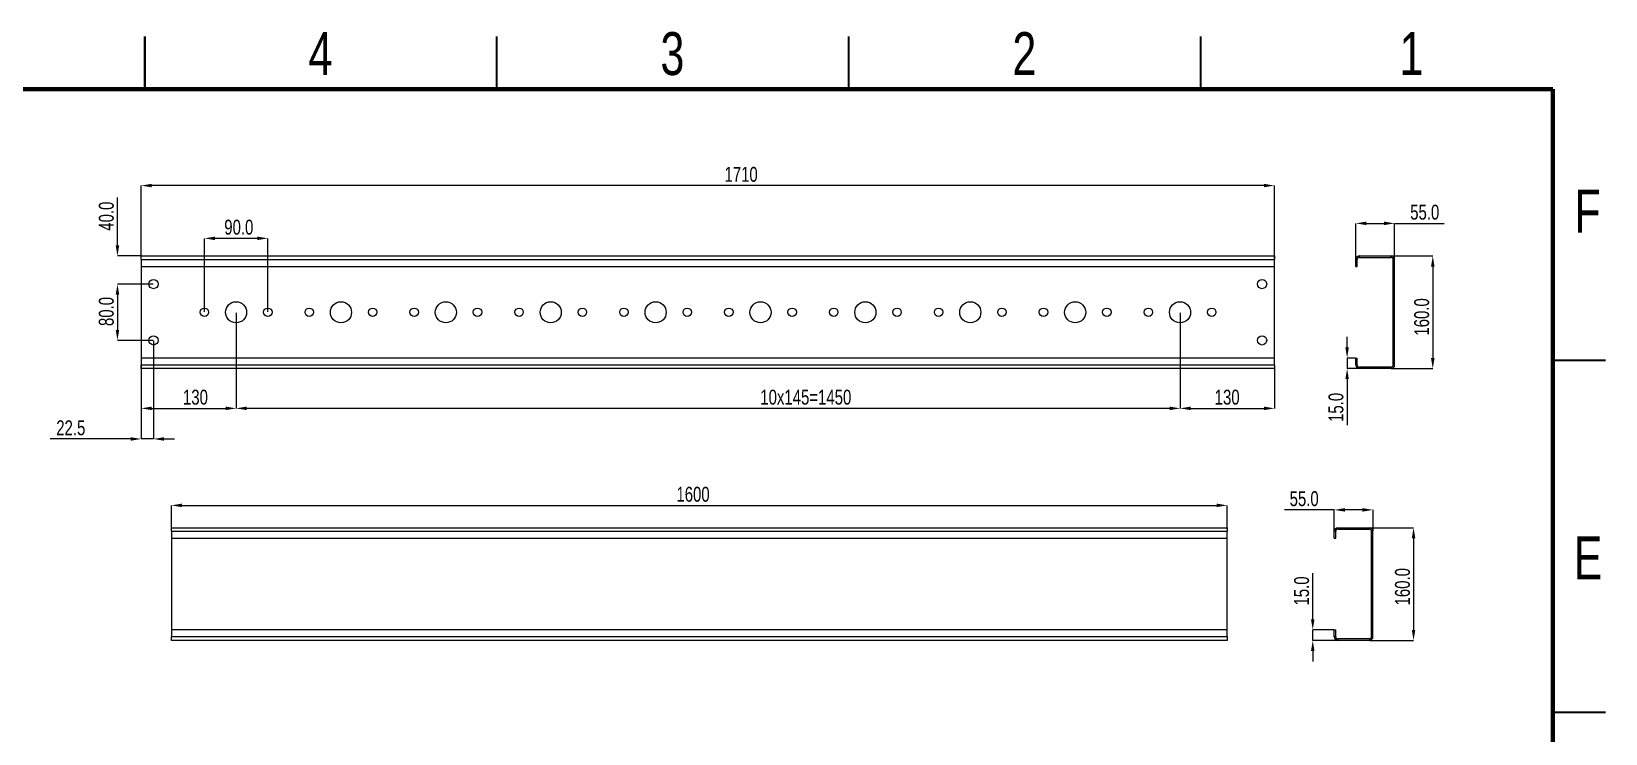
# Model space of a CAD drawing. Header units: millimetres. Extents: x -361 to 14022, y -1822 to 1455.
# Drawn here: x 3937.2 to 4160.8, y 540.3 to 640 of the extents above; entities that cross this region are included whole.
import ezdxf

# ---------------------------------------------------------------- set-up
doc = ezdxf.new("R2010")
doc.units = ezdxf.units.MM
doc.styles.add('SLDTEXTSTYLE0', font='TXT', dxfattribs={"width": 0.75})
doc.dimstyles.new('SLDDIMSTYLE5', dxfattribs={"dimtxt": 2.116667, "dimasz": 1.5, "dimexe": 0, "dimexo": 0.0625, "dimgap": 0.529167, "dimtad": 1, "dimdec": 1, "dimlfac": 10, "dimrnd": 1e-09, "dimzin": 4, "dimdsep": 46, "dimtxsty": 'SLDTEXTSTYLE0', "dimsah": 1, "dimcen": 0.09, "dimadec": 0, "dimazin": 1, "dimtfac": 1, "dimtdec": 1, "dimtofl": 0, "dimtmove": 0, "dimatfit": 3, "dimfxl": 1, "dimfrac": 2, "dimtolj": 1, "dimtzin": 12, "dimarcsym": 0})
doc.dimstyles.new('SLDDIMSTYLE6', dxfattribs={"dimtxt": 2.116667, "dimasz": 1.5, "dimexe": 0, "dimexo": 0.0625, "dimgap": 0.529167, "dimtad": 1, "dimdec": 1, "dimlfac": 10, "dimrnd": 1e-09, "dimzin": 12, "dimdsep": 46, "dimtxsty": 'SLDTEXTSTYLE0', "dimsah": 1, "dimcen": 0.09, "dimadec": 0, "dimazin": 3, "dimtfac": 1, "dimtdec": 1, "dimtmove": 0, "dimatfit": 0, "dimfxl": 1, "dimfrac": 2, "dimtolj": 1, "dimtzin": 12, "dimarcsym": 0})
doc.dimstyles.new('SLDDIMSTYLE7', dxfattribs={"dimtxt": 2.116667, "dimasz": 1.5, "dimexe": 0, "dimexo": 0.0625, "dimgap": 0.529167, "dimtad": 1, "dimdec": 1, "dimlfac": 10, "dimrnd": 1e-09, "dimzin": 4, "dimdsep": 46, "dimtxsty": 'SLDTEXTSTYLE0', "dimsah": 1, "dimcen": 0.09, "dimadec": 0, "dimazin": 1, "dimtfac": 1, "dimtdec": 1, "dimtmove": 0, "dimatfit": 0, "dimfxl": 1, "dimfrac": 2, "dimtolj": 1, "dimtzin": 12, "dimarcsym": 0})
doc.dimstyles.new('SLDDIMSTYLE8', dxfattribs={"dimtxt": 2.116667, "dimasz": 1.5, "dimexe": 0, "dimexo": 0.0625, "dimgap": 0.529167, "dimtad": 1, "dimdec": 0, "dimlfac": 10, "dimrnd": 1e-09, "dimzin": 12, "dimdsep": 46, "dimtxsty": 'SLDTEXTSTYLE0', "dimsah": 1, "dimcen": 0.09, "dimadec": 0, "dimazin": 3, "dimtfac": 1, "dimtdec": 0, "dimtmove": 0, "dimatfit": 0, "dimfxl": 1, "dimfrac": 2, "dimtolj": 1, "dimtzin": 12, "dimarcsym": 0})

# ---------------------------------------------------------------- blocks, each defined once
blk = doc.blocks.new('*D60')
at = {"color": 0, "linetype": 'Continuous', "lineweight": -2, "transparency": 16777216}
for p, q in [((3952.79, 607.7), (3952.79, 618.14)), ((4112.29, 618.14), (3954.29, 618.14)), ((4113.79, 607.7), (4113.79, 618.14))]:
    blk.add_line(p, q, dxfattribs=at)
at = {"color": 0, "linetype": 'Continuous', "transparency": 16777216}
for points in [[(3954.29, 618.39), (3954.29, 617.89), (3952.79, 618.14)], [(4112.29, 618.39), (4112.29, 617.89), (4113.79, 618.14)]]:
    blk.add_solid(points, dxfattribs=at)
at = {"layer": 'Defpoints', "color": 0, "linetype": 'Continuous', "transparency": 16777216}
for p in [(3952.79, 618.14), (3952.79, 607.64), (4113.79, 607.64)]:
    blk.add_point(p, dxfattribs=at)
at = {"color": 0, "linetype": 'Continuous', "lineweight": 18, "transparency": 16777216, "insert": (4038.02, 620.79), "char_height": 2.117, "attachment_point": 2, "style": 'SLDTEXTSTYLE0'}
blk.add_mtext('\\A1;1710', dxfattribs=at)
blk = doc.blocks.new('*D61')
at = {"color": 0, "linetype": 'Continuous', "lineweight": -2, "transparency": 16777216}
for p, q in [((3954.54, 596.08), (3954.54, 582.14)), ((3952.79, 592.58), (3952.79, 582.14)), ((3951.29, 582.14), (3939.87, 582.14)), ((3954.54, 582.14), (3952.79, 582.14)), ((3956.04, 582.14), (3957.54, 582.14))]:
    blk.add_line(p, q, dxfattribs=at)
at = {"color": 0, "linetype": 'Continuous', "transparency": 16777216}
for points in [[(3951.29, 582.39), (3951.29, 581.89), (3952.79, 582.14)], [(3956.04, 582.39), (3956.04, 581.89), (3954.54, 582.14)]]:
    blk.add_solid(points, dxfattribs=at)
at = {"layer": 'Defpoints', "color": 0, "linetype": 'Continuous', "transparency": 16777216}
for p in [(3954.54, 596.14), (3952.79, 592.64), (3952.79, 582.14)]:
    blk.add_point(p, dxfattribs=at)
at = {"color": 0, "linetype": 'Continuous', "lineweight": 18, "transparency": 16777216, "insert": (3942.79, 584.79), "char_height": 2.117, "attachment_point": 2, "style": 'SLDTEXTSTYLE0'}
blk.add_mtext('\\A1;22.5', dxfattribs=at)
blk = doc.blocks.new('*D62')
at = {"color": 0, "linetype": 'Continuous', "lineweight": -2, "transparency": 16777216}
for p, q in [((3949.42, 609.64), (3949.42, 616.43)), ((3952.72, 608.14), (3949.42, 608.14)), ((3954.47, 604.14), (3949.42, 604.14)), ((3949.42, 602.64), (3949.42, 601.14))]:
    blk.add_line(p, q, dxfattribs=at)
at = {"color": 0, "linetype": 'Continuous', "transparency": 16777216}
for points in [[(3949.17, 609.64), (3949.67, 609.64), (3949.42, 608.14)], [(3949.17, 602.64), (3949.67, 602.64), (3949.42, 604.14)]]:
    blk.add_solid(points, dxfattribs=at)
at = {"layer": 'Defpoints', "color": 0, "linetype": 'Continuous', "transparency": 16777216}
for p in [(3949.42, 608.14), (3952.79, 608.14), (3954.54, 604.14)]:
    blk.add_point(p, dxfattribs=at)
at = {"color": 0, "linetype": 'Continuous', "lineweight": 18, "transparency": 16777216, "insert": (3946.77, 613.79), "char_height": 2.117, "attachment_point": 2, "rotation": 90, "style": 'SLDTEXTSTYLE0'}
blk.add_mtext('\\A1;40.0', dxfattribs=at)
blk = doc.blocks.new('*D63')
at = {"color": 0, "linetype": 'Continuous', "lineweight": -2, "transparency": 16777216}
for p, q in [((3954.47, 604.14), (3949.42, 604.14)), ((3949.42, 602.64), (3949.42, 597.64)), ((3954.47, 596.14), (3949.42, 596.14))]:
    blk.add_line(p, q, dxfattribs=at)
at = {"color": 0, "linetype": 'Continuous', "transparency": 16777216}
for points in [[(3949.17, 602.64), (3949.67, 602.64), (3949.42, 604.14)], [(3949.17, 597.64), (3949.67, 597.64), (3949.42, 596.14)]]:
    blk.add_solid(points, dxfattribs=at)
at = {"layer": 'Defpoints', "color": 0, "linetype": 'Continuous', "transparency": 16777216}
for p in [(3954.54, 604.14), (3949.42, 596.14), (3954.54, 596.14)]:
    blk.add_point(p, dxfattribs=at)
at = {"color": 0, "linetype": 'Continuous', "lineweight": 18, "transparency": 16777216, "insert": (3946.77, 600.25), "char_height": 2.117, "attachment_point": 2, "rotation": 90, "style": 'SLDTEXTSTYLE0'}
blk.add_mtext('\\A1;80.0', dxfattribs=at)
blk = doc.blocks.new('*D64')
at = {"color": 0, "linetype": 'Continuous', "lineweight": -2, "transparency": 16777216}
for p, q in [((4100.38, 600.08), (4100.38, 586.49)), ((4113.79, 592.58), (4113.79, 586.49)), ((4101.88, 586.49), (4112.29, 586.49))]:
    blk.add_line(p, q, dxfattribs=at)
at = {"color": 0, "linetype": 'Continuous', "transparency": 16777216}
for points in [[(4101.88, 586.74), (4101.88, 586.24), (4100.38, 586.49)], [(4112.29, 586.74), (4112.29, 586.24), (4113.79, 586.49)]]:
    blk.add_solid(points, dxfattribs=at)
at = {"layer": 'Defpoints', "color": 0, "linetype": 'Continuous', "transparency": 16777216}
for p in [(4100.38, 600.14), (4113.79, 592.64), (4113.79, 586.49)]:
    blk.add_point(p, dxfattribs=at)
at = {"color": 0, "linetype": 'Continuous', "lineweight": 18, "transparency": 16777216, "insert": (4107.07, 589.14), "char_height": 2.117, "attachment_point": 2, "style": 'SLDTEXTSTYLE0'}
blk.add_mtext('\\A1;130', dxfattribs=at)
blk = doc.blocks.new('*D65')
at = {"color": 0, "linetype": 'Continuous', "lineweight": -2, "transparency": 16777216}
for p, q in [((3966.28, 600.08), (3966.28, 586.49)), ((4100.38, 600.08), (4100.38, 586.49)), ((4098.88, 586.49), (3967.78, 586.49))]:
    blk.add_line(p, q, dxfattribs=at)
at = {"color": 0, "linetype": 'Continuous', "transparency": 16777216}
for points in [[(3967.78, 586.74), (3967.78, 586.24), (3966.28, 586.49)], [(4098.88, 586.74), (4098.88, 586.24), (4100.38, 586.49)]]:
    blk.add_solid(points, dxfattribs=at)
at = {"layer": 'Defpoints', "color": 0, "linetype": 'Continuous', "transparency": 16777216}
for p in [(3966.28, 600.14), (4100.38, 600.14), (3966.28, 586.49)]:
    blk.add_point(p, dxfattribs=at)
at = {"color": 0, "linetype": 'Continuous', "lineweight": 18, "transparency": 16777216, "insert": (4047.21, 589.14), "char_height": 2.1167, "attachment_point": 2, "style": 'SLDTEXTSTYLE0'}
blk.add_mtext('\\A1;10x145=1450', dxfattribs=at)
blk = doc.blocks.new('*D66')
at = {"color": 0, "linetype": 'Continuous', "lineweight": -2, "transparency": 16777216}
for p, q in [((3966.28, 600.08), (3966.28, 586.49)), ((3952.79, 592.58), (3952.79, 586.49)), ((3954.29, 586.49), (3964.78, 586.49))]:
    blk.add_line(p, q, dxfattribs=at)
at = {"color": 0, "linetype": 'Continuous', "transparency": 16777216}
for points in [[(3954.29, 586.74), (3954.29, 586.24), (3952.79, 586.49)], [(3964.78, 586.74), (3964.78, 586.24), (3966.28, 586.49)]]:
    blk.add_solid(points, dxfattribs=at)
at = {"layer": 'Defpoints', "color": 0, "linetype": 'Continuous', "transparency": 16777216}
for p in [(3966.28, 600.14), (3952.79, 592.64), (3966.28, 586.49)]:
    blk.add_point(p, dxfattribs=at)
at = {"color": 0, "linetype": 'Continuous', "lineweight": 18, "transparency": 16777216, "insert": (3960.5, 589.14), "char_height": 2.117, "attachment_point": 2, "style": 'SLDTEXTSTYLE0'}
blk.add_mtext('\\A1;130', dxfattribs=at)
blk = doc.blocks.new('*D67')
at = {"color": 0, "linetype": 'Continuous', "lineweight": -2, "transparency": 16777216}
for p, q in [((3961.78, 600.2), (3961.78, 610.64)), ((3969.28, 610.64), (3963.28, 610.64)), ((3970.78, 600.2), (3970.78, 610.64))]:
    blk.add_line(p, q, dxfattribs=at)
at = {"color": 0, "linetype": 'Continuous', "transparency": 16777216}
for points in [[(3963.28, 610.89), (3963.28, 610.39), (3961.78, 610.64)], [(3969.28, 610.89), (3969.28, 610.39), (3970.78, 610.64)]]:
    blk.add_solid(points, dxfattribs=at)
at = {"layer": 'Defpoints', "color": 0, "linetype": 'Continuous', "transparency": 16777216}
for p in [(3961.78, 610.64), (3961.78, 600.14), (3970.78, 600.14)]:
    blk.add_point(p, dxfattribs=at)
at = {"color": 0, "linetype": 'Continuous', "lineweight": 18, "transparency": 16777216, "insert": (3966.66, 613.29), "char_height": 2.117, "attachment_point": 2, "style": 'SLDTEXTSTYLE0'}
blk.add_mtext('\\A1;90.0', dxfattribs=at)
blk = doc.blocks.new('*D69')
at = {"color": 0, "linetype": 'Continuous', "lineweight": -2, "transparency": 16777216}
for p, q in [((4125.36, 607.7), (4125.36, 612.77)), ((4126.86, 612.77), (4129.36, 612.77)), ((4130.86, 607.7), (4130.86, 612.77)), ((4130.86, 612.77), (4137.92, 612.77))]:
    blk.add_line(p, q, dxfattribs=at)
at = {"color": 0, "linetype": 'Continuous', "transparency": 16777216}
for points in [[(4126.86, 613.02), (4126.86, 612.52), (4125.36, 612.77)], [(4129.36, 613.02), (4129.36, 612.52), (4130.86, 612.77)]]:
    blk.add_solid(points, dxfattribs=at)
at = {"layer": 'Defpoints', "color": 0, "linetype": 'Continuous', "transparency": 16777216}
for p in [(4125.36, 612.77), (4125.36, 607.64), (4130.86, 607.64)]:
    blk.add_point(p, dxfattribs=at)
at = {"color": 0, "linetype": 'Continuous', "lineweight": 18, "transparency": 16777216, "insert": (4135.14, 615.42), "char_height": 2.117, "attachment_point": 2, "style": 'SLDTEXTSTYLE0'}
blk.add_mtext('\\A1;55.0', dxfattribs=at)
blk = doc.blocks.new('*D70')
at = {"color": 0, "linetype": 'Continuous', "lineweight": -2, "transparency": 16777216}
for p, q in [((4130.42, 608.14), (4136.28, 608.14)), ((4136.28, 606.64), (4136.28, 593.64)), ((4130.42, 592.14), (4136.28, 592.14))]:
    blk.add_line(p, q, dxfattribs=at)
at = {"color": 0, "linetype": 'Continuous', "transparency": 16777216}
for points in [[(4136.03, 606.64), (4136.53, 606.64), (4136.28, 608.14)], [(4136.03, 593.64), (4136.53, 593.64), (4136.28, 592.14)]]:
    blk.add_solid(points, dxfattribs=at)
at = {"layer": 'Defpoints', "color": 0, "linetype": 'Continuous', "transparency": 16777216}
for p in [(4130.36, 608.14), (4130.36, 592.14), (4136.28, 592.14)]:
    blk.add_point(p, dxfattribs=at)
at = {"color": 0, "linetype": 'Continuous', "lineweight": 18, "transparency": 16777216, "insert": (4133.64, 599.48), "char_height": 2.117, "attachment_point": 2, "rotation": 90, "style": 'SLDTEXTSTYLE0'}
blk.add_mtext('\\A1;160.0', dxfattribs=at)
blk = doc.blocks.new('*D71')
at = {"color": 0, "linetype": 'Continuous', "lineweight": -2, "transparency": 16777216}
for p, q in [((4124.11, 595.14), (4124.11, 596.64)), ((4125.3, 593.64), (4124.11, 593.64)), ((4124.11, 593.64), (4124.11, 592.14)), ((4125.8, 592.14), (4124.11, 592.14)), ((4124.11, 590.64), (4124.11, 584.11))]:
    blk.add_line(p, q, dxfattribs=at)
at = {"color": 0, "linetype": 'Continuous', "transparency": 16777216}
for points in [[(4123.86, 595.14), (4124.36, 595.14), (4124.11, 593.64)], [(4123.86, 590.64), (4124.36, 590.64), (4124.11, 592.14)]]:
    blk.add_solid(points, dxfattribs=at)
at = {"layer": 'Defpoints', "color": 0, "linetype": 'Continuous', "transparency": 16777216}
for p in [(4124.11, 593.64), (4125.36, 593.64), (4125.86, 592.14)]:
    blk.add_point(p, dxfattribs=at)
at = {"color": 0, "linetype": 'Continuous', "lineweight": 18, "transparency": 16777216, "insert": (4121.46, 586.63), "char_height": 2.117, "attachment_point": 2, "rotation": 90, "style": 'SLDTEXTSTYLE0'}
blk.add_mtext('\\A1;15.0', dxfattribs=at)
blk = doc.blocks.new('*D56')
at = {"color": 0, "linetype": 'Continuous', "lineweight": -2, "transparency": 16777216}
for p, q in [((3957.08, 569.4), (3957.08, 572.71)), ((3958.58, 572.71), (4105.58, 572.71)), ((4107.08, 569.4), (4107.08, 572.71))]:
    blk.add_line(p, q, dxfattribs=at)
at = {"color": 0, "linetype": 'Continuous', "transparency": 16777216}
for points in [[(3958.58, 572.96), (3958.58, 572.46), (3957.08, 572.71)], [(4105.58, 572.96), (4105.58, 572.46), (4107.08, 572.71)]]:
    blk.add_solid(points, dxfattribs=at)
at = {"layer": 'Defpoints', "color": 0, "linetype": 'Continuous', "transparency": 16777216}
for p in [(4107.08, 572.71), (3957.08, 569.33), (4107.08, 569.33)]:
    blk.add_point(p, dxfattribs=at)
at = {"color": 0, "linetype": 'Continuous', "lineweight": 18, "transparency": 16777216, "insert": (4031.19, 575.35), "char_height": 2.117, "attachment_point": 2, "style": 'SLDTEXTSTYLE0'}
blk.add_mtext('\\A1;1600', dxfattribs=at)
blk = doc.blocks.new('*D57')
at = {"color": 0, "linetype": 'Continuous', "lineweight": -2, "transparency": 16777216}
for p, q in [((4122.29, 572.07), (4115.23, 572.07)), ((4122.29, 569.1), (4122.29, 572.07)), ((4126.29, 572.07), (4123.79, 572.07)), ((4127.79, 569.1), (4127.79, 572.07))]:
    blk.add_line(p, q, dxfattribs=at)
at = {"color": 0, "linetype": 'Continuous', "transparency": 16777216}
for points in [[(4123.79, 572.32), (4123.79, 571.82), (4122.29, 572.07)], [(4126.29, 572.32), (4126.29, 571.82), (4127.79, 572.07)]]:
    blk.add_solid(points, dxfattribs=at)
at = {"layer": 'Defpoints', "color": 0, "linetype": 'Continuous', "transparency": 16777216}
for p in [(4127.79, 572.07), (4122.29, 569.03), (4127.79, 569.03)]:
    blk.add_point(p, dxfattribs=at)
at = {"color": 0, "linetype": 'Continuous', "lineweight": 18, "transparency": 16777216, "insert": (4118.01, 574.72), "char_height": 2.117, "attachment_point": 2, "style": 'SLDTEXTSTYLE0'}
blk.add_mtext('\\A1;55.0', dxfattribs=at)
blk = doc.blocks.new('*D58')
at = {"color": 0, "linetype": 'Continuous', "lineweight": -2, "transparency": 16777216}
for p, q in [((4127.35, 569.53), (4133.55, 569.53)), ((4133.55, 568.03), (4133.55, 555.03)), ((4127.35, 553.53), (4133.55, 553.53))]:
    blk.add_line(p, q, dxfattribs=at)
at = {"color": 0, "linetype": 'Continuous', "transparency": 16777216}
for points in [[(4133.3, 568.03), (4133.8, 568.03), (4133.55, 569.53)], [(4133.3, 555.03), (4133.8, 555.03), (4133.55, 553.53)]]:
    blk.add_solid(points, dxfattribs=at)
at = {"layer": 'Defpoints', "color": 0, "linetype": 'Continuous', "transparency": 16777216}
for p in [(4127.29, 569.53), (4127.29, 553.53), (4133.55, 553.53)]:
    blk.add_point(p, dxfattribs=at)
at = {"color": 0, "linetype": 'Continuous', "lineweight": 18, "transparency": 16777216, "insert": (4130.91, 561.15), "char_height": 2.117, "attachment_point": 2, "rotation": 90, "style": 'SLDTEXTSTYLE0'}
blk.add_mtext('\\A1;160.0', dxfattribs=at)
blk = doc.blocks.new('*D59')
at = {"color": 0, "linetype": 'Continuous', "lineweight": -2, "transparency": 16777216}
for p, q in [((4119.23, 556.53), (4119.23, 563.06)), ((4122.22, 555.03), (4119.23, 555.03)), ((4119.23, 553.53), (4119.23, 555.03)), ((4122.72, 553.53), (4119.23, 553.53)), ((4119.23, 552.03), (4119.23, 550.53))]:
    blk.add_line(p, q, dxfattribs=at)
at = {"color": 0, "linetype": 'Continuous', "transparency": 16777216}
for points in [[(4118.98, 556.53), (4119.48, 556.53), (4119.23, 555.03)], [(4118.98, 552.03), (4119.48, 552.03), (4119.23, 553.53)]]:
    blk.add_solid(points, dxfattribs=at)
at = {"layer": 'Defpoints', "color": 0, "linetype": 'Continuous', "transparency": 16777216}
for p in [(4119.23, 555.03), (4122.29, 555.03), (4122.79, 553.53)]:
    blk.add_point(p, dxfattribs=at)
at = {"color": 0, "linetype": 'Continuous', "lineweight": 18, "transparency": 16777216, "insert": (4116.58, 560.55), "char_height": 2.117, "attachment_point": 2, "rotation": 90, "style": 'SLDTEXTSTYLE0'}
blk.add_mtext('\\A1;15.0', dxfattribs=at)

msp = doc.modelspace()

# ---------------------------------------------------------------- linework, layer by layer
at = {"color": 7, "linetype": 'Continuous', "lineweight": 35}
for p, q in [((3953.322418, 639.321882), (3953.322418, 631.821882)), ((3953.322418, 631.821882), (3953.322418, 639.321882)), ((4003.322418, 631.821882), (4003.322418, 639.321882)), ((4053.322418, 631.821882), (4053.322418, 639.321882)), ((4103.322418, 631.821882), (4103.322418, 639.321882)), ((4153.322418, 593.321882), (4160.822418, 593.321882)), ((4153.322418, 543.321882), (4160.822418, 543.321882))]:
    msp.add_line(p, q, dxfattribs=at)
at = {"color": 7, "linetype": 'Continuous', "lineweight": 70}
for p, q in [((3753.322418, 631.821882), (4153.322418, 631.821882)), ((4153.322418, 631.821882), (4153.322418, 354.821882))]:
    msp.add_line(p, q, dxfattribs=at)
at = {"color": 7, "linetype": 'Continuous', "lineweight": 25}
for p, q in [((3952.785073, 608.140793), (4113.785075, 608.140793)), ((3952.785073, 607.640794), (3952.785073, 608.140793)), ((3952.785073, 607.640794), (4113.785075, 607.640794)), ((3952.785073, 607.640794), (3952.785073, 606.640793)), ((3952.785073, 606.640793), (4113.785075, 606.640793)), ((3952.785073, 606.640793), (3952.785073, 593.640793)), ((4113.785075, 608.140793), (4113.785075, 607.640794)), ((4113.785075, 606.640793), (4113.785075, 607.640794)), ((4113.785075, 593.640793), (4113.785075, 606.640793)), ((4125.359928, 606.640793), (4125.359928, 607.640794)), ((4125.559928, 607.640794), (4125.359928, 607.640794)), ((4125.359928, 606.640793), (4125.559928, 606.640793)), ((4125.559928, 606.640793), (4125.559928, 607.640794)), ((4125.859928, 608.140793), (4130.359928, 608.140793)), ((4125.859928, 607.940793), (4125.859928, 608.140793)), ((4125.859928, 607.940793), (4130.359928, 607.940793)), ((4130.359928, 607.940793), (4130.359928, 608.140793)), ((4130.659928, 607.640794), (4130.859928, 607.640794)), ((4130.659928, 592.640793), (4130.659928, 607.640794)), ((4130.859928, 592.640793), (4130.859928, 607.640794)), ((3952.785073, 593.640793), (3952.785073, 592.640793)), ((4113.785075, 593.640793), (3952.785073, 593.640793)), ((3952.785073, 592.140793), (3952.785073, 592.640793)), ((4113.785075, 592.640793), (3952.785073, 592.640793)), ((4113.785075, 592.640793), (4113.785075, 593.640793)), ((4113.785075, 592.640793), (4113.785075, 592.140793)), ((4125.359928, 592.640793), (4125.359928, 593.640793)), ((4125.359928, 593.640793), (4125.559928, 593.640793)), ((4125.559928, 592.640793), (4125.359928, 592.640793)), ((4125.559928, 592.640793), (4125.559928, 593.640793)), ((4130.659928, 592.640793), (4130.859928, 592.640793)), ((4113.785075, 592.140793), (3952.785073, 592.140793)), ((4130.359928, 592.340793), (4125.859928, 592.340793)), ((4125.859928, 592.340793), (4125.859928, 592.140793)), ((4130.359928, 592.140793), (4125.859928, 592.140793)), ((4130.359928, 592.340793), (4130.359928, 592.140793)), ((3957.078781, 569.534814), (4107.078781, 569.534814)), ((3957.078781, 569.034815), (3957.078781, 569.534814)), ((3957.078781, 569.034815), (4107.078781, 569.034815)), ((3957.078781, 569.034815), (3957.078781, 568.034814)), ((3957.078781, 568.034814), (4107.078781, 568.034814)), ((3957.078781, 568.034814), (3957.078781, 555.034815)), ((4107.078781, 569.534814), (4107.078781, 569.034815)), ((4107.078781, 568.034814), (4107.078781, 569.034815)), ((4107.078781, 555.034815), (4107.078781, 568.034814)), ((4122.486049, 569.034815), (4122.286049, 569.034815)), ((4122.286049, 568.034814), (4122.286049, 569.034815)), ((4122.286049, 568.034814), (4122.486049, 568.034814)), ((4122.486049, 568.034814), (4122.486049, 569.034815)), ((4122.786049, 569.534814), (4127.286049, 569.534814)), ((4122.786049, 569.334815), (4122.786049, 569.534814)), ((4122.786049, 569.334815), (4127.286049, 569.334815)), ((4127.286049, 569.334815), (4127.286049, 569.534814)), ((4127.586049, 569.034815), (4127.786049, 569.034815)), ((4127.586049, 554.034814), (4127.586049, 569.034815)), ((4127.786049, 554.034814), (4127.786049, 569.034815)), ((3957.078781, 555.034815), (3957.078781, 554.034814)), ((4107.078781, 555.034815), (3957.078781, 555.034815)), ((4107.078781, 554.034814), (4107.078781, 555.034815)), ((4122.286049, 554.034814), (4122.286049, 555.034815)), ((4122.286049, 555.034815), (4122.486049, 555.034815)), ((4122.486049, 554.034814), (4122.486049, 555.034815)), ((3957.078781, 553.534815), (3957.078781, 554.034814)), ((4107.078781, 554.034814), (3957.078781, 554.034814)), ((4107.078781, 553.534815), (3957.078781, 553.534815)), ((4107.078781, 554.034814), (4107.078781, 553.534815)), ((4122.486049, 554.034814), (4122.286049, 554.034814)), ((4127.286049, 553.734814), (4122.786049, 553.734814)), ((4122.786049, 553.734814), (4122.786049, 553.534815)), ((4127.286049, 553.534815), (4122.786049, 553.534815)), ((4127.286049, 553.734814), (4127.286049, 553.534815)), ((4127.586049, 554.034814), (4127.786049, 554.034814))]:
    msp.add_line(p, q, dxfattribs=at)
for centre, radius in [((3954.535074, 604.140793), 0.65), ((4112.035074, 604.140793), 0.65), ((3966.275894, 600.140793), 1.5), ((3981.175894, 600.140793), 1.5), ((3996.075894, 600.140793), 1.5), ((4010.975894, 600.140793), 1.5), ((4025.875894, 600.140793), 1.5), ((4040.775894, 600.140793), 1.5), ((4055.675894, 600.140793), 1.5), ((4070.575894, 600.140793), 1.5), ((4085.475894, 600.140793), 1.5), ((4100.375894, 600.140793), 1.5), ((3961.775894, 600.140793), 0.6), ((3970.775894, 600.140793), 0.6), ((3976.675894, 600.140793), 0.6), ((3985.675894, 600.140793), 0.6), ((3991.575894, 600.140793), 0.6), ((4000.575894, 600.140793), 0.6), ((4006.475894, 600.140793), 0.6), ((4015.475894, 600.140793), 0.6), ((4021.375894, 600.140793), 0.6), ((4030.375894, 600.140793), 0.6), ((4036.275894, 600.140793), 0.6), ((4045.275894, 600.140793), 0.6), ((4051.175894, 600.140793), 0.6), ((4060.175894, 600.140793), 0.6), ((4066.075894, 600.140793), 0.6), ((4075.075894, 600.140793), 0.6), ((4080.975894, 600.140793), 0.6), ((4089.975894, 600.140793), 0.6), ((4095.875894, 600.140793), 0.6), ((4104.875894, 600.140793), 0.6), ((3954.535074, 596.140793), 0.65), ((4112.035074, 596.140793), 0.65)]:
    msp.add_circle(centre, radius, dxfattribs=at)
for centre, radius, start, end in [((4125.859928, 607.640793), 0.5, 90, 180), ((4125.859928, 607.640793), 0.3, 90, 180), ((4130.359928, 607.640793), 0.5, 0, 90), ((4130.359928, 607.640793), 0.3, 0, 90), ((4125.859928, 592.640793), 0.5, 180, 270), ((4125.859928, 592.640793), 0.3, 180, 270), ((4130.359928, 592.640793), 0.5, 270, 0), ((4130.359928, 592.640793), 0.3, 270, 0), ((4122.786049, 569.034814), 0.5, 90, 180), ((4122.786049, 569.034814), 0.3, 90, 180), ((4127.286049, 569.034814), 0.5, 0, 90), ((4127.286049, 569.034814), 0.3, 0, 90), ((4122.786049, 554.034814), 0.5, 180, 270), ((4122.786049, 554.034814), 0.3, 180, 270), ((4127.286049, 554.034814), 0.5, 270, 0), ((4127.286049, 554.034814), 0.3, 270, 0)]:
    msp.add_arc(centre, radius, start, end, dxfattribs=at)

# ---------------------------------------------------------------- texts
at = {"color": 7, "linetype": 'Continuous', "lineweight": 0, "char_height": 6.096, "attachment_point": 2, "style": 'SLDTEXTSTYLE0'}
for s, insert in [('4', (3978.261035, 639.935573)), ('3', (4028.261035, 639.935573)), ('2', (4078.261035, 639.935573)), ('1', (4133.261035, 639.935573)), ('F', (4158.258918, 617.547573)), ('E', (4158.333001, 568.297573))]:
    msp.add_mtext(s, dxfattribs=dict(at, insert=insert))

# ---------------------------------------------------------------- dimensions: what is measured, and where the dimension line sits
at = {"color": 7, "linetype": 'Continuous', "lineweight": 18}
for base, p1, p2, text, dimstyle, picture, middle in [((3952.785074, 618.140793), (4113.785074, 607.640793), (3952.785074, 607.640793), '1710', 'SLDDIMSTYLE5', '*D60', (4038.020091, 618.140793)), ((3966.275894, 586.489972), (3952.785074, 592.640793), (3966.275894, 600.140793), '130', 'SLDDIMSTYLE8', '*D66', (3960.500113, 586.489972)), ((3966.275894, 586.489972), (4100.375894, 600.140793), (3966.275894, 600.140793), '10x145=1450', 'SLDDIMSTYLE5', '*D65', (4047.214218, 586.489972)), ((4113.785074, 586.489972), (4100.375894, 600.140793), (4113.785074, 592.640793), '130', 'SLDDIMSTYLE8', '*D64', (4107.06908, 586.489972)), ((3952.785074, 582.140793), (3954.535074, 596.140793), (3952.785074, 592.640793), '22.5', 'SLDDIMSTYLE6', '*D61', (3942.785074, 582.140793)), ((4107.078781, 572.705175), (3957.078781, 569.334814), (4107.078781, 569.334814), '1600', 'SLDDIMSTYLE5', '*D56', (4031.193634, 572.705175))]:
    dim = msp.add_linear_dim(base=base, p1=p1, p2=p2, text=text, dimstyle=dimstyle, dxfattribs=at)
    dim.commit()
    dim.dimension.update_dxf_attribs({"geometry": picture, "text_midpoint": middle, "dimtype": 160})
for base, p1, p2, dimstyle, picture, middle in [((3949.418962, 608.140793), (3954.535074, 604.140793), (3952.785074, 608.140793), 'SLDDIMSTYLE5', '*D62', (3949.418962, 613.786627)), ((4136.283697, 592.140793), (4130.359928, 608.140793), (4130.359928, 592.140793), 'SLDDIMSTYLE7', '*D70', (4136.283697, 599.482197)), ((3949.418962, 596.140793), (3954.535074, 604.140793), (3954.535074, 596.140793), 'SLDDIMSTYLE7', '*D63', (3949.418962, 600.246875)), ((4124.108686, 593.640793), (4125.859928, 592.140793), (4125.359928, 593.640793), 'SLDDIMSTYLE7', '*D71', (4124.108686, 586.627252)), ((4133.552631, 553.534814), (4127.286049, 569.534814), (4127.286049, 553.534814), 'SLDDIMSTYLE7', '*D58', (4133.552631, 561.15463)), ((4119.225044, 555.034814), (4122.786049, 553.534814), (4122.286049, 555.034814), 'SLDDIMSTYLE7', '*D59', (4119.225044, 560.548356))]:
    dim = msp.add_linear_dim(base=base, p1=p1, p2=p2, angle=90, dimstyle=dimstyle, dxfattribs=at)
    dim.commit()
    dim.dimension.update_dxf_attribs({"geometry": picture, "text_midpoint": middle, "dimtype": 160})
for base, p1, p2, dimstyle, picture, middle in [((4125.359928, 612.769576), (4130.859928, 607.640793), (4125.359928, 607.640793), 'SLDDIMSTYLE5', '*D69', (4135.138053, 612.769576)), ((3961.775894, 610.643077), (3970.775894, 600.140793), (3961.775894, 600.140793), 'SLDDIMSTYLE7', '*D67', (3966.664975, 610.643077)), ((4127.786049, 572.072029), (4122.286049, 569.034814), (4127.786049, 569.034814), 'SLDDIMSTYLE5', '*D57', (4118.007924, 572.072029))]:
    dim = msp.add_linear_dim(base=base, p1=p1, p2=p2, dimstyle=dimstyle, dxfattribs=at)
    dim.commit()
    dim.dimension.update_dxf_attribs({"geometry": picture, "text_midpoint": middle, "dimtype": 160})

doc.saveas('drawing.dxf')
